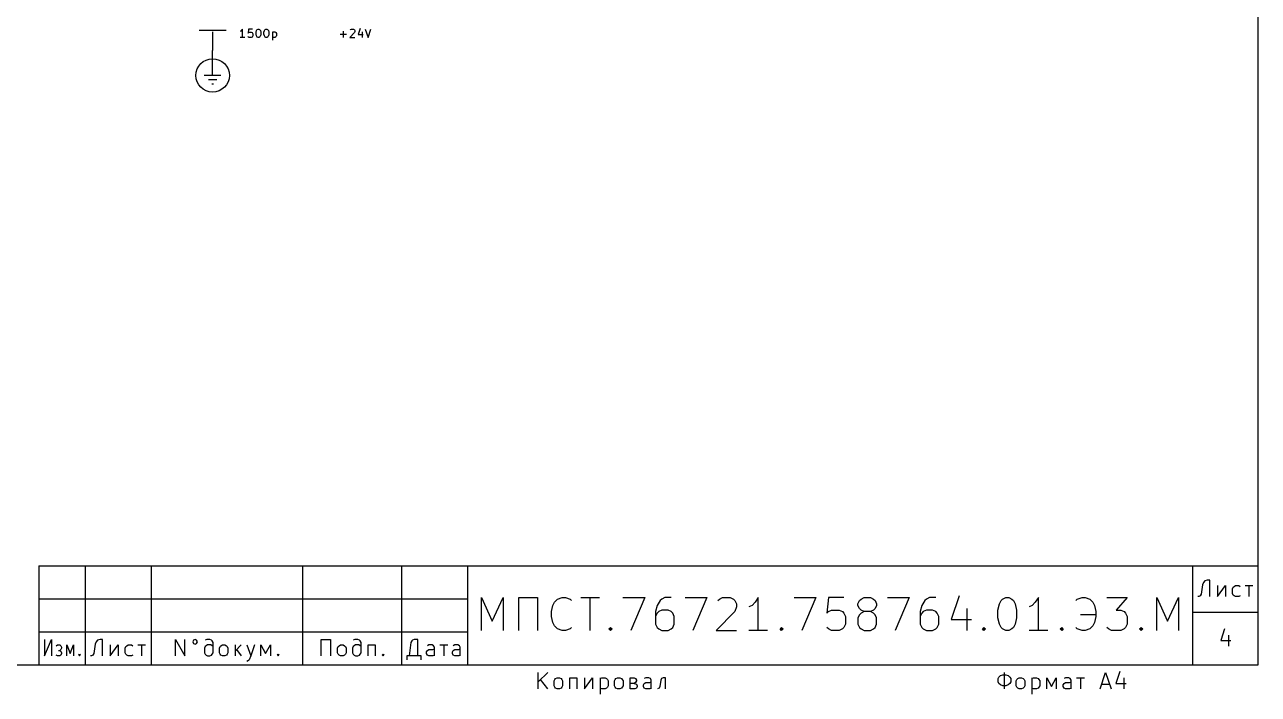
# Model space of a CAD drawing. Extents: x 0.3 to 11.5, y -8.2 to -0.2.
# Drawn here: x 4.13 to 11.5, y -8.25 to -4.25 of the extents above; entities that cross this region are included whole.
import ezdxf

# ---------------------------------------------------------------- set-up
doc = ezdxf.new("R2010")
doc.units = 0
doc.header["$MEASUREMENT"] = 0
doc.layers.add('BLACK', color=7, linetype='CONTINUOUS')

msp = doc.modelspace()

# ---------------------------------------------------------------- linework, layer by layer
at = {"layer": 'BLACK', "linetype": 'CONTINUOUS'}
for p, q in [((11.4961, -8.07115), (11.4961, -0.19685)), ((5.42819, -4.2728), (5.42343, -4.27995)), ((5.42819, -4.2728), (5.42343, -4.27995)), ((5.42819, -4.3228), (5.42819, -4.2728)), ((5.42819, -4.3228), (5.42819, -4.2728)), ((5.4639, -4.2728), (5.46152, -4.29661)), ((5.4639, -4.2728), (5.46152, -4.29661)), ((5.48771, -4.2728), (5.4639, -4.2728)), ((5.48771, -4.2728), (5.4639, -4.2728)), ((5.51628, -4.27519), (5.52104, -4.2728)), ((5.51628, -4.27519), (5.52104, -4.2728)), ((5.52104, -4.2728), (5.5258, -4.2728)), ((5.52104, -4.2728), (5.5258, -4.2728)), ((5.5258, -4.2728), (5.53056, -4.27519)), ((5.5258, -4.2728), (5.53056, -4.27519)), ((5.5639, -4.27519), (5.56866, -4.2728)), ((5.5639, -4.27519), (5.56866, -4.2728)), ((5.56866, -4.2728), (5.57342, -4.2728)), ((5.56866, -4.2728), (5.57342, -4.2728)), ((5.57342, -4.2728), (5.57818, -4.27519)), ((5.57342, -4.2728), (5.57818, -4.27519)), ((6.07381, -4.27519), (6.07857, -4.2728)), ((6.07857, -4.2728), (6.09048, -4.2728)), ((6.09048, -4.2728), (6.09524, -4.27519)), ((6.13095, -4.27043), (6.11905, -4.30614)), ((6.1619, -4.2728), (6.17857, -4.3228)), ((6.17857, -4.3228), (6.19524, -4.2728)), ((5.17, -4.28), (5.33, -4.28)), ((5.25, -4.29), (5.25, -4.4)), ((5.25, -4.29), (5.25, -4.4)), ((5.41866, -4.28471), (5.4139, -4.28709)), ((5.41866, -4.28471), (5.4139, -4.28709)), ((5.44247, -4.3228), (5.4139, -4.3228)), ((5.44247, -4.3228), (5.4139, -4.3228)), ((5.42343, -4.27995), (5.41866, -4.28471)), ((5.42343, -4.27995), (5.41866, -4.28471)), ((5.46152, -4.29661), (5.4639, -4.29423)), ((5.46152, -4.29661), (5.4639, -4.29423)), ((5.4639, -4.32043), (5.46152, -4.31804)), ((5.4639, -4.32043), (5.46152, -4.31804)), ((5.4639, -4.29423), (5.46866, -4.29185)), ((5.4639, -4.29423), (5.46866, -4.29185)), ((5.46866, -4.3228), (5.4639, -4.32043)), ((5.46866, -4.3228), (5.4639, -4.32043)), ((5.46866, -4.29185), (5.48057, -4.29185)), ((5.46866, -4.29185), (5.48057, -4.29185)), ((5.48057, -4.3228), (5.46866, -4.3228)), ((5.48057, -4.3228), (5.46866, -4.3228)), ((5.48057, -4.29185), (5.48533, -4.29423)), ((5.48057, -4.29185), (5.48533, -4.29423)), ((5.48533, -4.32043), (5.48057, -4.3228)), ((5.48533, -4.32043), (5.48057, -4.3228)), ((5.48533, -4.29423), (5.48771, -4.29661)), ((5.48533, -4.29423), (5.48771, -4.29661)), ((5.48771, -4.31804), (5.48533, -4.32043)), ((5.48771, -4.31804), (5.48533, -4.32043)), ((5.48771, -4.29661), (5.49009, -4.30137)), ((5.48771, -4.29661), (5.49009, -4.30137)), ((5.49009, -4.31328), (5.48771, -4.31804)), ((5.49009, -4.31328), (5.48771, -4.31804)), ((5.49009, -4.30137), (5.49009, -4.31328)), ((5.49009, -4.30137), (5.49009, -4.31328)), ((5.50914, -4.29185), (5.51152, -4.28233)), ((5.50914, -4.29185), (5.51152, -4.28233)), ((5.50914, -4.30376), (5.50914, -4.29185)), ((5.50914, -4.30376), (5.50914, -4.29185)), ((5.51152, -4.31328), (5.50914, -4.30376)), ((5.51152, -4.31328), (5.50914, -4.30376)), ((5.51152, -4.28233), (5.5139, -4.27757)), ((5.51152, -4.28233), (5.5139, -4.27757)), ((5.5139, -4.31804), (5.51152, -4.31328)), ((5.5139, -4.31804), (5.51152, -4.31328)), ((5.5139, -4.27757), (5.51628, -4.27519)), ((5.5139, -4.27757), (5.51628, -4.27519)), ((5.51628, -4.32043), (5.5139, -4.31804)), ((5.51628, -4.32043), (5.5139, -4.31804)), ((5.52104, -4.3228), (5.51628, -4.32043)), ((5.52104, -4.3228), (5.51628, -4.32043)), ((5.5258, -4.3228), (5.52104, -4.3228)), ((5.5258, -4.3228), (5.52104, -4.3228)), ((5.53056, -4.32043), (5.5258, -4.3228)), ((5.53056, -4.32043), (5.5258, -4.3228)), ((5.53056, -4.27519), (5.53294, -4.27757)), ((5.53056, -4.27519), (5.53294, -4.27757)), ((5.53294, -4.31804), (5.53056, -4.32043)), ((5.53294, -4.31804), (5.53056, -4.32043)), ((5.53294, -4.27757), (5.53533, -4.28233)), ((5.53294, -4.27757), (5.53533, -4.28233)), ((5.53533, -4.31328), (5.53294, -4.31804)), ((5.53533, -4.31328), (5.53294, -4.31804)), ((5.53533, -4.28233), (5.53771, -4.29185)), ((5.53533, -4.28233), (5.53771, -4.29185)), ((5.53771, -4.30376), (5.53533, -4.31328)), ((5.53771, -4.30376), (5.53533, -4.31328)), ((5.53771, -4.29185), (5.53771, -4.30376)), ((5.53771, -4.29185), (5.53771, -4.30376)), ((5.55676, -4.29185), (5.55913, -4.28233)), ((5.55676, -4.29185), (5.55913, -4.28233)), ((5.55676, -4.30376), (5.55676, -4.29185)), ((5.55676, -4.30376), (5.55676, -4.29185)), ((5.55913, -4.31328), (5.55676, -4.30376)), ((5.55913, -4.31328), (5.55676, -4.30376)), ((5.55913, -4.28233), (5.56152, -4.27757)), ((5.55913, -4.28233), (5.56152, -4.27757)), ((5.56152, -4.31804), (5.55913, -4.31328)), ((5.56152, -4.31804), (5.55913, -4.31328)), ((5.56152, -4.27757), (5.5639, -4.27519)), ((5.56152, -4.27757), (5.5639, -4.27519)), ((5.5639, -4.32043), (5.56152, -4.31804)), ((5.5639, -4.32043), (5.56152, -4.31804)), ((5.56866, -4.3228), (5.5639, -4.32043)), ((5.56866, -4.3228), (5.5639, -4.32043)), ((5.57342, -4.3228), (5.56866, -4.3228)), ((5.57342, -4.3228), (5.56866, -4.3228)), ((5.57818, -4.32043), (5.57342, -4.3228)), ((5.57818, -4.32043), (5.57342, -4.3228)), ((5.57818, -4.27519), (5.58056, -4.27757)), ((5.57818, -4.27519), (5.58056, -4.27757)), ((5.58056, -4.31804), (5.57818, -4.32043)), ((5.58056, -4.31804), (5.57818, -4.32043)), ((5.58056, -4.27757), (5.58294, -4.28233)), ((5.58056, -4.27757), (5.58294, -4.28233)), ((5.58294, -4.31328), (5.58056, -4.31804)), ((5.58294, -4.31328), (5.58056, -4.31804)), ((5.58294, -4.28233), (5.58533, -4.29185)), ((5.58294, -4.28233), (5.58533, -4.29185)), ((5.58533, -4.30376), (5.58294, -4.31328)), ((5.58533, -4.30376), (5.58294, -4.31328)), ((5.58533, -4.29185), (5.58533, -4.30376)), ((5.58533, -4.29185), (5.58533, -4.30376)), ((5.60675, -4.28947), (5.60675, -4.33947)), ((5.60675, -4.29185), (5.61152, -4.28947)), ((5.60675, -4.28947), (5.60675, -4.33947)), ((5.60675, -4.29185), (5.61152, -4.28947)), ((5.61152, -4.3228), (5.60675, -4.32043)), ((5.61152, -4.3228), (5.60675, -4.32043)), ((5.61152, -4.28947), (5.62104, -4.28947)), ((5.61152, -4.28947), (5.62104, -4.28947)), ((5.62104, -4.3228), (5.61152, -4.3228)), ((5.62104, -4.3228), (5.61152, -4.3228)), ((5.62104, -4.28947), (5.6258, -4.29185)), ((5.62104, -4.28947), (5.6258, -4.29185)), ((5.6258, -4.32043), (5.62104, -4.3228)), ((5.6258, -4.32043), (5.62104, -4.3228)), ((5.6258, -4.29185), (5.62818, -4.29423)), ((5.6258, -4.29185), (5.62818, -4.29423)), ((5.62818, -4.31804), (5.6258, -4.32043)), ((5.62818, -4.31804), (5.6258, -4.32043)), ((5.62818, -4.29423), (5.63056, -4.299)), ((5.62818, -4.29423), (5.63056, -4.299)), ((5.63056, -4.31328), (5.62818, -4.31804)), ((5.63056, -4.31328), (5.62818, -4.31804)), ((5.63056, -4.299), (5.63056, -4.31328)), ((5.63056, -4.299), (5.63056, -4.31328)), ((6.0119, -4.30376), (6.05, -4.30376)), ((6.03095, -4.3228), (6.03095, -4.28471)), ((6.09762, -4.29423), (6.06905, -4.3228)), ((6.06905, -4.3228), (6.1, -4.3228)), ((6.07143, -4.27757), (6.07381, -4.27519)), ((6.09524, -4.27519), (6.09762, -4.27757)), ((6.09762, -4.27757), (6.1, -4.28233)), ((6.1, -4.28709), (6.09762, -4.29423)), ((6.1, -4.28233), (6.1, -4.28709)), ((6.11905, -4.30614), (6.15, -4.30614)), ((6.14285, -4.28947), (6.14285, -4.3228)), ((5.25, -4.55), (5.25, -4.4)), ((5.3, -4.55), (5.2, -4.55)), ((5.225, -4.575), (5.275, -4.575)), ((5.245, -4.6), (5.255, -4.6)), ((4.21269, -7.4806), (4.21269, -8.07115)), ((4.21269, -7.4806), (11.4961, -7.4806)), ((4.48828, -7.4806), (4.48828, -8.07115)), ((4.88198, -7.4806), (4.88198, -8.07115)), ((5.78749, -7.4806), (5.78749, -8.07115)), ((6.37804, -7.4806), (6.37804, -8.07115)), ((6.77174, -7.4806), (6.77174, -8.07115)), ((11.1024, -7.4806), (11.1024, -8.07115)), ((11.1681, -7.57905), (11.1634, -7.59311)), ((11.1774, -7.56967), (11.1681, -7.57905)), ((11.1915, -7.56499), (11.1774, -7.56967)), ((11.2056, -7.56499), (11.1915, -7.56499)), ((11.2056, -7.66341), (11.2056, -7.56499)), ((9.70857, -7.65969), (9.66209, -7.8003)), ((11.1399, -7.66341), (11.1353, -7.66341)), ((11.1493, -7.65873), (11.1399, -7.66341)), ((11.154, -7.64935), (11.1493, -7.65873)), ((11.1634, -7.59311), (11.154, -7.64935)), ((11.2524, -7.5978), (11.2524, -7.66341)), ((11.2524, -7.66341), (11.2993, -7.5978)), ((11.2993, -7.5978), (11.2993, -7.66341)), ((11.3415, -7.61654), (11.3462, -7.60717)), ((11.3415, -7.64467), (11.3415, -7.61654)), ((11.3462, -7.65404), (11.3415, -7.64467)), ((11.3462, -7.60717), (11.3509, -7.60248)), ((11.3509, -7.65873), (11.3462, -7.65404)), ((11.3509, -7.60248), (11.3602, -7.5978)), ((11.3602, -7.66341), (11.3509, -7.65873)), ((11.3602, -7.5978), (11.379, -7.5978)), ((11.379, -7.66341), (11.3602, -7.66341)), ((11.379, -7.5978), (11.3883, -7.60248)), ((11.3883, -7.65873), (11.379, -7.66341)), ((11.4165, -7.5978), (11.4633, -7.5978)), ((11.4399, -7.5978), (11.4399, -7.66341)), ((4.21269, -7.67745), (6.77174, -7.67745)), ((6.85504, -7.86591), (6.85504, -7.66906)), ((6.85504, -7.66906), (6.9201, -7.80967)), ((6.9201, -7.80967), (6.98517, -7.66906)), ((6.98517, -7.66906), (6.98517, -7.86591)), ((7.07812, -7.86591), (7.07812, -7.66906)), ((7.07812, -7.66906), (7.18966, -7.66906)), ((7.18966, -7.66906), (7.18966, -7.86591)), ((7.27331, -7.75343), (7.28261, -7.71593)), ((7.28261, -7.71593), (7.2919, -7.69719)), ((7.2919, -7.69719), (7.31049, -7.67844)), ((7.31049, -7.67844), (7.33837, -7.66906)), ((7.33837, -7.66906), (7.35696, -7.66906)), ((7.35696, -7.66906), (7.38485, -7.67844)), ((7.38485, -7.67844), (7.39415, -7.68781)), ((7.44991, -7.66906), (7.56145, -7.66906)), ((7.50569, -7.86591), (7.50569, -7.66906)), ((7.70087, -7.66906), (7.831, -7.66906)), ((7.831, -7.66906), (7.74735, -7.86591)), ((7.90536, -7.71593), (7.89607, -7.75343)), ((7.92395, -7.68781), (7.90536, -7.71593)), ((7.93325, -7.67844), (7.92395, -7.68781)), ((7.95184, -7.66906), (7.93325, -7.67844)), ((7.98902, -7.66906), (7.95184, -7.66906)), ((8.07267, -7.66906), (8.2028, -7.66906)), ((8.2028, -7.66906), (8.11915, -7.86591)), ((8.26786, -7.68781), (8.27716, -7.67844)), ((8.27716, -7.67844), (8.29575, -7.66906)), ((8.29575, -7.66906), (8.34222, -7.66906)), ((8.34222, -7.66906), (8.36081, -7.67844)), ((8.36081, -7.67844), (8.37011, -7.68781)), ((8.37011, -7.68781), (8.3794, -7.70656)), ((8.3794, -7.72531), (8.37011, -7.75343)), ((8.3794, -7.70656), (8.3794, -7.72531)), ((8.47235, -7.71593), (8.45376, -7.72531)), ((8.49094, -7.69719), (8.47235, -7.71593)), ((8.50953, -7.66906), (8.49094, -7.69719)), ((8.50953, -7.86591), (8.50953, -7.66906)), ((8.72331, -7.66906), (8.85344, -7.66906)), ((8.85344, -7.66906), (8.76979, -7.86591)), ((8.9278, -7.66906), (8.9185, -7.7628)), ((9.02075, -7.66906), (8.9278, -7.66906)), ((9.1044, -7.70656), (9.1137, -7.68781)), ((9.1044, -7.71593), (9.1044, -7.70656)), ((9.1137, -7.73468), (9.1044, -7.71593)), ((9.1137, -7.68781), (9.12299, -7.67844)), ((9.12299, -7.74406), (9.1137, -7.73468)), ((9.12299, -7.67844), (9.14158, -7.66906)), ((9.14158, -7.66906), (9.17876, -7.66906)), ((9.17876, -7.66906), (9.19735, -7.67844)), ((9.19735, -7.67844), (9.20665, -7.68781)), ((9.20665, -7.73468), (9.19735, -7.74406)), ((9.20665, -7.68781), (9.21594, -7.70656)), ((9.21594, -7.71593), (9.20665, -7.73468)), ((9.21594, -7.70656), (9.21594, -7.71593)), ((9.281, -7.66906), (9.41113, -7.66906)), ((9.41113, -7.66906), (9.32748, -7.86591)), ((9.48549, -7.71593), (9.4762, -7.75343)), ((9.50408, -7.68781), (9.48549, -7.71593)), ((9.51338, -7.67844), (9.50408, -7.68781)), ((9.53197, -7.66906), (9.51338, -7.67844)), ((9.56915, -7.66906), (9.53197, -7.66906)), ((9.75504, -7.73468), (9.75504, -7.86591)), ((9.94094, -7.74406), (9.95024, -7.70656)), ((9.95024, -7.70656), (9.95953, -7.68781)), ((9.95953, -7.68781), (9.96883, -7.67844)), ((9.96883, -7.67844), (9.98742, -7.66906)), ((9.98742, -7.66906), (10.006, -7.66906)), ((10.006, -7.66906), (10.0246, -7.67844)), ((10.0246, -7.67844), (10.0339, -7.68781)), ((10.0339, -7.68781), (10.0432, -7.70656)), ((10.0432, -7.70656), (10.0525, -7.74406)), ((10.1454, -7.71593), (10.1268, -7.72531)), ((10.164, -7.69719), (10.1454, -7.71593)), ((10.1826, -7.66906), (10.164, -7.69719)), ((10.1826, -7.86591), (10.1826, -7.66906)), ((10.4057, -7.68781), (10.415, -7.67844)), ((10.415, -7.67844), (10.4429, -7.66906)), ((10.4429, -7.66906), (10.4615, -7.66906)), ((10.4615, -7.66906), (10.4893, -7.67844)), ((10.4893, -7.67844), (10.5079, -7.69719)), ((10.5079, -7.69719), (10.5172, -7.71593)), ((10.5172, -7.71593), (10.5265, -7.75343)), ((10.5916, -7.66906), (10.7124, -7.66906)), ((10.7124, -7.66906), (10.6474, -7.74406)), ((10.889, -7.86591), (10.889, -7.66906)), ((10.889, -7.66906), (10.9541, -7.80967)), ((10.9541, -7.80967), (11.0191, -7.66906)), ((11.0191, -7.66906), (11.0191, -7.86591)), ((7.27331, -7.78155), (7.27331, -7.75343)), ((7.28261, -7.81905), (7.27331, -7.78155)), ((7.89607, -7.75343), (7.89607, -7.82842)), ((7.90536, -7.7628), (7.89607, -7.78155)), ((7.91466, -7.75343), (7.90536, -7.7628)), ((7.93325, -7.74406), (7.91466, -7.75343)), ((7.97043, -7.74406), (7.93325, -7.74406)), ((7.98902, -7.75343), (7.97043, -7.74406)), ((7.99831, -7.7628), (7.98902, -7.75343)), ((8.00761, -7.78155), (7.99831, -7.7628)), ((8.00761, -7.82842), (8.00761, -7.78155)), ((8.37011, -7.75343), (8.25857, -7.86591)), ((8.9185, -7.7628), (8.9278, -7.75343)), ((8.9278, -7.75343), (8.94639, -7.74406)), ((8.94639, -7.74406), (8.99286, -7.74406)), ((8.99286, -7.74406), (9.01145, -7.75343)), ((9.01145, -7.75343), (9.02075, -7.7628)), ((9.02075, -7.7628), (9.03004, -7.78155)), ((9.03004, -7.78155), (9.03004, -7.82842)), ((9.1137, -7.77218), (9.1044, -7.79093)), ((9.1044, -7.79093), (9.1044, -7.82842)), ((9.12299, -7.7628), (9.1137, -7.77218)), ((9.14158, -7.75343), (9.12299, -7.74406)), ((9.14158, -7.75343), (9.12299, -7.7628)), ((9.17876, -7.75343), (9.14158, -7.75343)), ((9.19735, -7.74406), (9.17876, -7.75343)), ((9.19735, -7.7628), (9.17876, -7.75343)), ((9.20665, -7.77218), (9.19735, -7.7628)), ((9.21594, -7.79093), (9.20665, -7.77218)), ((9.21594, -7.82842), (9.21594, -7.79093)), ((9.4762, -7.75343), (9.4762, -7.82842)), ((9.48549, -7.7628), (9.4762, -7.78155)), ((9.49479, -7.75343), (9.48549, -7.7628)), ((9.51338, -7.74406), (9.49479, -7.75343)), ((9.55056, -7.74406), (9.51338, -7.74406)), ((9.56915, -7.75343), (9.55056, -7.74406)), ((9.57844, -7.7628), (9.56915, -7.75343)), ((9.58774, -7.78155), (9.57844, -7.7628)), ((9.58774, -7.82842), (9.58774, -7.78155)), ((9.66209, -7.8003), (9.78293, -7.8003)), ((9.94094, -7.79093), (9.94094, -7.74406)), ((9.95024, -7.82842), (9.94094, -7.79093)), ((10.0525, -7.79093), (10.0432, -7.82842)), ((10.0525, -7.74406), (10.0525, -7.79093)), ((10.5265, -7.77218), (10.4336, -7.77218)), ((10.5265, -7.78155), (10.5172, -7.81905)), ((10.5265, -7.75343), (10.5265, -7.78155)), ((10.6474, -7.74406), (10.6752, -7.74406)), ((10.6752, -7.74406), (10.6938, -7.75343)), ((10.6938, -7.75343), (10.7031, -7.7628)), ((10.7031, -7.7628), (10.7124, -7.78155)), ((10.7124, -7.78155), (10.7124, -7.82842)), ((11.1024, -7.75619), (11.4961, -7.75619)), ((4.21269, -7.8743), (6.77174, -7.8743)), ((7.2919, -7.8378), (7.28261, -7.81905)), ((7.31049, -7.85654), (7.2919, -7.8378)), ((7.33837, -7.86591), (7.31049, -7.85654)), ((7.35696, -7.86591), (7.33837, -7.86591)), ((7.38485, -7.85654), (7.35696, -7.86591)), ((7.39415, -7.84717), (7.38485, -7.85654)), ((7.61722, -7.85654), (7.62652, -7.84717)), ((7.62652, -7.86591), (7.61722, -7.85654)), ((7.62652, -7.84717), (7.63581, -7.85654)), ((7.62652, -7.84717), (7.62652, -7.86591)), ((7.63581, -7.85654), (7.62652, -7.86591)), ((7.89607, -7.82842), (7.90536, -7.84717)), ((7.90536, -7.84717), (7.91466, -7.85654)), ((7.91466, -7.85654), (7.93325, -7.86591)), ((7.93325, -7.86591), (7.97043, -7.86591)), ((7.97043, -7.86591), (7.98902, -7.85654)), ((7.98902, -7.85654), (7.99831, -7.84717)), ((7.99831, -7.84717), (8.00761, -7.82842)), ((8.25857, -7.86591), (8.3794, -7.86591)), ((8.5653, -7.86591), (8.45376, -7.86591)), ((8.63966, -7.85654), (8.64895, -7.84717)), ((8.64895, -7.86591), (8.63966, -7.85654)), ((8.64895, -7.84717), (8.65825, -7.85654)), ((8.64895, -7.84717), (8.64895, -7.86591)), ((8.65825, -7.85654), (8.64895, -7.86591)), ((8.9278, -7.85654), (8.9185, -7.84717)), ((8.94639, -7.86591), (8.9278, -7.85654)), ((8.99286, -7.86591), (8.94639, -7.86591)), ((9.01145, -7.85654), (8.99286, -7.86591)), ((9.02075, -7.84717), (9.01145, -7.85654)), ((9.03004, -7.82842), (9.02075, -7.84717)), ((9.1044, -7.82842), (9.1137, -7.84717)), ((9.1137, -7.84717), (9.12299, -7.85654)), ((9.12299, -7.85654), (9.14158, -7.86591)), ((9.14158, -7.86591), (9.17876, -7.86591)), ((9.17876, -7.86591), (9.19735, -7.85654)), ((9.19735, -7.85654), (9.20665, -7.84717)), ((9.20665, -7.84717), (9.21594, -7.82842)), ((9.4762, -7.82842), (9.48549, -7.84717)), ((9.48549, -7.84717), (9.49479, -7.85654)), ((9.49479, -7.85654), (9.51338, -7.86591)), ((9.51338, -7.86591), (9.55056, -7.86591)), ((9.55056, -7.86591), (9.56915, -7.85654)), ((9.56915, -7.85654), (9.57844, -7.84717)), ((9.57844, -7.84717), (9.58774, -7.82842)), ((9.84799, -7.85654), (9.85729, -7.84717)), ((9.85729, -7.86591), (9.84799, -7.85654)), ((9.85729, -7.84717), (9.86658, -7.85654)), ((9.85729, -7.84717), (9.85729, -7.86591)), ((9.86658, -7.85654), (9.85729, -7.86591)), ((9.95953, -7.84717), (9.95024, -7.82842)), ((9.96883, -7.85654), (9.95953, -7.84717)), ((9.98742, -7.86591), (9.96883, -7.85654)), ((10.006, -7.86591), (9.98742, -7.86591)), ((10.0246, -7.85654), (10.006, -7.86591)), ((10.0339, -7.84717), (10.0246, -7.85654)), ((10.0432, -7.82842), (10.0339, -7.84717)), ((10.2384, -7.86591), (10.1268, -7.86591)), ((10.3127, -7.85654), (10.322, -7.84717)), ((10.322, -7.86591), (10.3127, -7.85654)), ((10.322, -7.84717), (10.3313, -7.85654)), ((10.322, -7.84717), (10.322, -7.86591)), ((10.3313, -7.85654), (10.322, -7.86591)), ((10.415, -7.85654), (10.4057, -7.84717)), ((10.4429, -7.86591), (10.415, -7.85654)), ((10.4615, -7.86591), (10.4429, -7.86591)), ((10.4893, -7.85654), (10.4615, -7.86591)), ((10.5079, -7.8378), (10.4893, -7.85654)), ((10.5172, -7.81905), (10.5079, -7.8378)), ((10.6009, -7.85654), (10.5916, -7.84717)), ((10.6195, -7.86591), (10.6009, -7.85654)), ((10.6752, -7.86591), (10.6195, -7.86591)), ((10.6938, -7.85654), (10.6752, -7.86591)), ((10.7031, -7.84717), (10.6938, -7.85654)), ((10.7124, -7.82842), (10.7031, -7.84717)), ((10.7868, -7.85654), (10.7961, -7.84717)), ((10.7961, -7.86591), (10.7868, -7.85654)), ((10.7961, -7.84717), (10.8054, -7.85654)), ((10.7961, -7.84717), (10.7961, -7.86591)), ((10.8054, -7.85654), (10.7961, -7.86591)), ((11.2946, -7.85558), (11.2712, -7.92588)), ((4.2463, -7.91932), (4.2463, -8.01774)), ((4.2463, -8.01774), (4.28797, -7.91932)), ((4.28797, -7.91932), (4.28797, -8.01774)), ((4.31576, -7.95681), (4.3227, -7.95213)), ((4.3227, -7.95213), (4.33659, -7.95213)), ((4.33659, -7.95213), (4.34354, -7.95681)), ((4.34354, -7.95681), (4.34701, -7.96619)), ((4.37826, -8.01774), (4.37826, -7.95213)), ((4.37826, -7.95213), (4.3991, -8.00369)), ((4.3991, -8.00369), (4.41993, -7.95213)), ((4.41993, -7.95213), (4.41993, -8.01774)), ((4.5492, -7.94744), (4.53983, -8.00369)), ((4.55389, -7.93338), (4.5492, -7.94744)), ((4.56326, -7.924), (4.55389, -7.93338)), ((4.57732, -7.91932), (4.56326, -7.924)), ((4.59139, -7.91932), (4.57732, -7.91932)), ((4.59139, -8.01774), (4.59139, -7.91932)), ((4.63825, -7.95213), (4.63825, -8.01774)), ((4.63825, -8.01774), (4.68512, -7.95213)), ((4.68512, -7.95213), (4.68512, -8.01774)), ((4.73199, -7.9615), (4.73668, -7.95681)), ((4.73668, -7.95681), (4.74605, -7.95213)), ((4.74605, -7.95213), (4.7648, -7.95213)), ((4.7648, -7.95213), (4.77417, -7.95681)), ((4.8023, -7.95213), (4.84917, -7.95213)), ((4.82573, -7.95213), (4.82573, -8.01774)), ((5.02774, -8.01774), (5.02774, -7.91932)), ((5.02774, -7.91932), (5.08398, -8.01774)), ((5.08398, -8.01774), (5.08398, -7.91932)), ((5.13554, -7.924), (5.13085, -7.93338)), ((5.13085, -7.93338), (5.13554, -7.94275)), ((5.14491, -7.91932), (5.13554, -7.924)), ((5.13554, -7.94275), (5.14491, -7.94744)), ((5.15428, -7.924), (5.14491, -7.91932)), ((5.14491, -7.94744), (5.15428, -7.94275)), ((5.15897, -7.93338), (5.15428, -7.924)), ((5.15428, -7.94275), (5.15897, -7.93338)), ((5.21522, -7.91932), (5.20584, -7.924)), ((5.21053, -7.95681), (5.20584, -7.9615)), ((5.2199, -7.95213), (5.21053, -7.95681)), ((5.23396, -7.91932), (5.21522, -7.91932)), ((5.23865, -7.95213), (5.2199, -7.95213)), ((5.24334, -7.924), (5.23396, -7.91932)), ((5.24802, -7.95681), (5.23865, -7.95213)), ((5.24802, -7.92869), (5.24334, -7.924)), ((5.25271, -7.93807), (5.24802, -7.92869)), ((5.25271, -7.9615), (5.24802, -7.95681)), ((5.25271, -7.999), (5.25271, -7.93807)), ((5.29489, -7.9615), (5.29958, -7.95681)), ((5.29958, -7.95681), (5.30895, -7.95213)), ((5.30895, -7.95213), (5.32302, -7.95213)), ((5.32302, -7.95213), (5.33239, -7.95681)), ((5.33239, -7.95681), (5.33707, -7.9615)), ((5.38394, -7.95213), (5.38394, -8.01774)), ((5.42144, -7.95213), (5.38394, -7.98962)), ((5.45425, -7.95213), (5.47768, -8.01774)), ((5.50112, -7.95213), (5.47768, -8.01774)), ((5.53861, -8.01774), (5.53861, -7.95213)), ((5.53861, -7.95213), (5.56674, -8.00369)), ((5.56674, -8.00369), (5.59486, -7.95213)), ((5.59486, -7.95213), (5.59486, -8.01774)), ((5.89763, -8.01774), (5.89763, -7.91932)), ((5.89763, -7.91932), (5.95387, -7.91932)), ((5.95387, -7.91932), (5.95387, -8.01774)), ((6.00074, -7.9615), (6.00543, -7.95681)), ((6.00543, -7.95681), (6.0148, -7.95213)), ((6.0148, -7.95213), (6.02886, -7.95213)), ((6.02886, -7.95213), (6.03824, -7.95681)), ((6.03824, -7.95681), (6.04292, -7.9615)), ((6.09917, -7.91932), (6.08979, -7.924)), ((6.09448, -7.95681), (6.08979, -7.9615)), ((6.10385, -7.95213), (6.09448, -7.95681)), ((6.11791, -7.91932), (6.09917, -7.91932)), ((6.1226, -7.95213), (6.10385, -7.95213)), ((6.12729, -7.924), (6.11791, -7.91932)), ((6.13197, -7.95681), (6.1226, -7.95213)), ((6.13197, -7.92869), (6.12729, -7.924)), ((6.13666, -7.93807), (6.13197, -7.92869)), ((6.13666, -7.9615), (6.13197, -7.95681)), ((6.13666, -7.999), (6.13666, -7.93807)), ((6.17884, -8.01774), (6.17884, -7.95213)), ((6.17884, -7.95213), (6.22102, -7.95213)), ((6.22102, -7.95213), (6.22102, -8.01774)), ((6.43428, -7.93807), (6.42491, -8.01774)), ((6.43897, -7.92869), (6.43428, -7.93807)), ((6.44365, -7.924), (6.43897, -7.92869)), ((6.45303, -7.91932), (6.44365, -7.924)), ((6.47646, -7.91932), (6.45303, -7.91932)), ((6.47646, -8.01774), (6.47646, -7.91932)), ((6.54208, -7.95213), (6.5327, -7.95681)), ((6.56083, -7.95213), (6.54208, -7.95213)), ((6.5702, -7.95681), (6.56083, -7.95213)), ((6.57489, -7.96619), (6.5702, -7.95681)), ((6.60769, -7.95213), (6.65456, -7.95213)), ((6.63113, -7.95213), (6.63113, -8.01774)), ((6.69675, -7.95213), (6.68737, -7.95681)), ((6.7155, -7.95213), (6.69675, -7.95213)), ((6.72487, -7.95681), (6.7155, -7.95213)), ((6.72956, -7.96619), (6.72487, -7.95681)), ((11.2712, -7.92588), (11.3321, -7.92588)), ((11.318, -7.89307), (11.318, -7.95869)), ((4.3227, -8.01774), (4.31576, -8.01306)), ((4.33659, -8.01774), (4.3227, -8.01774)), ((4.32965, -7.98494), (4.33659, -7.98494)), ((4.34354, -7.98025), (4.33659, -7.98494)), ((4.33659, -7.98494), (4.34354, -7.98962)), ((4.34354, -8.01306), (4.33659, -8.01774)), ((4.34701, -7.97087), (4.34354, -7.98025)), ((4.34354, -7.98962), (4.34701, -7.999)), ((4.34701, -8.00369), (4.34354, -8.01306)), ((4.34701, -7.96619), (4.34701, -7.97087)), ((4.34701, -7.999), (4.34701, -8.00369)), ((4.45119, -8.01306), (4.45466, -8.00837)), ((4.45466, -8.01774), (4.45119, -8.01306)), ((4.45466, -8.00837), (4.45813, -8.01306)), ((4.45466, -8.00837), (4.45466, -8.01774)), ((4.45813, -8.01306), (4.45466, -8.01774)), ((4.52577, -8.01774), (4.52108, -8.01774)), ((4.53514, -8.01306), (4.52577, -8.01774)), ((4.53983, -8.00369), (4.53514, -8.01306)), ((4.7273, -7.97087), (4.73199, -7.9615)), ((4.7273, -7.999), (4.7273, -7.97087)), ((4.73199, -8.00837), (4.7273, -7.999)), ((4.73668, -8.01306), (4.73199, -8.00837)), ((4.74605, -8.01774), (4.73668, -8.01306)), ((4.7648, -8.01774), (4.74605, -8.01774)), ((4.77417, -8.01306), (4.7648, -8.01774)), ((5.20584, -7.9615), (5.20115, -7.97087)), ((5.20115, -7.97087), (5.20115, -7.999)), ((5.20115, -7.999), (5.20584, -8.00837)), ((5.20584, -8.00837), (5.21053, -8.01306)), ((5.21053, -8.01306), (5.2199, -8.01774)), ((5.2199, -8.01774), (5.23396, -8.01774)), ((5.23396, -8.01774), (5.24334, -8.01306)), ((5.24334, -8.01306), (5.24802, -8.00837)), ((5.24802, -8.00837), (5.25271, -7.999)), ((5.2902, -7.97087), (5.29489, -7.9615)), ((5.2902, -7.999), (5.2902, -7.97087)), ((5.29489, -8.00837), (5.2902, -7.999)), ((5.29958, -8.01306), (5.29489, -8.00837)), ((5.30895, -8.01774), (5.29958, -8.01306)), ((5.32302, -8.01774), (5.30895, -8.01774)), ((5.33239, -8.01306), (5.32302, -8.01774)), ((5.33707, -8.00837), (5.33239, -8.01306)), ((5.33707, -7.9615), (5.34176, -7.97087)), ((5.34176, -7.999), (5.33707, -8.00837)), ((5.34176, -7.97087), (5.34176, -7.999)), ((5.39332, -7.98025), (5.42144, -8.01774)), ((5.47768, -8.01774), (5.46831, -8.04118)), ((5.63704, -8.01306), (5.64172, -8.00837)), ((5.64172, -8.01774), (5.63704, -8.01306)), ((5.64172, -8.00837), (5.64641, -8.01306)), ((5.64172, -8.00837), (5.64172, -8.01774)), ((5.64641, -8.01306), (5.64172, -8.01774)), ((5.99605, -7.97087), (6.00074, -7.9615)), ((5.99605, -7.999), (5.99605, -7.97087)), ((6.00074, -8.00837), (5.99605, -7.999)), ((6.00543, -8.01306), (6.00074, -8.00837)), ((6.0148, -8.01774), (6.00543, -8.01306)), ((6.02886, -8.01774), (6.0148, -8.01774)), ((6.03824, -8.01306), (6.02886, -8.01774)), ((6.04292, -8.00837), (6.03824, -8.01306)), ((6.04292, -7.9615), (6.04761, -7.97087)), ((6.04761, -7.999), (6.04292, -8.00837)), ((6.04761, -7.97087), (6.04761, -7.999)), ((6.08979, -7.9615), (6.0851, -7.97087)), ((6.0851, -7.97087), (6.0851, -7.999)), ((6.0851, -7.999), (6.08979, -8.00837)), ((6.08979, -8.00837), (6.09448, -8.01306)), ((6.09448, -8.01306), (6.10385, -8.01774)), ((6.10385, -8.01774), (6.11791, -8.01774)), ((6.11791, -8.01774), (6.12729, -8.01306)), ((6.12729, -8.01306), (6.13197, -8.00837)), ((6.13197, -8.00837), (6.13666, -7.999)), ((6.2632, -8.01306), (6.26789, -8.00837)), ((6.26789, -8.01774), (6.2632, -8.01306)), ((6.26789, -8.00837), (6.27258, -8.01306)), ((6.26789, -8.00837), (6.26789, -8.01774)), ((6.27258, -8.01306), (6.26789, -8.01774)), ((6.49521, -8.01774), (6.41085, -8.01774)), ((6.41085, -8.01774), (6.41085, -8.04118)), ((6.49521, -8.04118), (6.49521, -8.01774)), ((6.52802, -7.99431), (6.5327, -7.98494)), ((6.52802, -8.00369), (6.52802, -7.99431)), ((6.5327, -8.01306), (6.52802, -8.00369)), ((6.5327, -7.98494), (6.54208, -7.98025)), ((6.54208, -8.01774), (6.5327, -8.01306)), ((6.54208, -7.98025), (6.56551, -7.98025)), ((6.56551, -8.01774), (6.54208, -8.01774)), ((6.56551, -7.98025), (6.57489, -7.97556)), ((6.57489, -8.01306), (6.56551, -8.01774)), ((6.57489, -8.01774), (6.57489, -7.96619)), ((6.68269, -7.99431), (6.68737, -7.98494)), ((6.68269, -8.00369), (6.68269, -7.99431)), ((6.68737, -8.01306), (6.68269, -8.00369)), ((6.68737, -7.98494), (6.69675, -7.98025)), ((6.69675, -8.01774), (6.68737, -8.01306)), ((6.69675, -7.98025), (6.72018, -7.98025)), ((6.72018, -8.01774), (6.69675, -8.01774)), ((6.72018, -7.98025), (6.72956, -7.97556)), ((6.72956, -8.01306), (6.72018, -8.01774)), ((6.72956, -8.01774), (6.72956, -7.96619)), ((0.787402, -8.07115), (11.4961, -8.07115)), ((5.46362, -8.04587), (5.45425, -8.05055)), ((5.46831, -8.04118), (5.46362, -8.04587)), ((7.19535, -8.21459), (7.19535, -8.11617)), ((7.25159, -8.11617), (7.19535, -8.17241)), ((7.25159, -8.21459), (7.20941, -8.15835)), ((7.28908, -8.16772), (7.29377, -8.15835)), ((7.28908, -8.19585), (7.28908, -8.16772)), ((7.29377, -8.15835), (7.29846, -8.15367)), ((7.29846, -8.15367), (7.30783, -8.14898)), ((7.30783, -8.14898), (7.32189, -8.14898)), ((7.32189, -8.14898), (7.33127, -8.15367)), ((7.33127, -8.15367), (7.33595, -8.15835)), ((7.33595, -8.15835), (7.34064, -8.16772)), ((7.34064, -8.16772), (7.34064, -8.19585)), ((7.38282, -8.21459), (7.38282, -8.14898)), ((7.38282, -8.14898), (7.425, -8.14898)), ((7.425, -8.14898), (7.425, -8.21459)), ((7.47187, -8.14898), (7.47187, -8.21459)), ((7.47187, -8.21459), (7.51874, -8.14898)), ((7.51874, -8.14898), (7.51874, -8.21459)), ((7.56561, -8.14898), (7.56561, -8.2474)), ((7.56561, -8.15367), (7.57499, -8.14898)), ((7.57499, -8.14898), (7.59374, -8.14898)), ((7.59374, -8.14898), (7.60311, -8.15367)), ((7.60311, -8.15367), (7.6078, -8.15835)), ((7.6078, -8.15835), (7.61248, -8.16772)), ((7.61248, -8.16772), (7.61248, -8.19585)), ((7.64998, -8.16772), (7.65467, -8.15835)), ((7.64998, -8.19585), (7.64998, -8.16772)), ((7.65467, -8.15835), (7.65935, -8.15367)), ((7.65935, -8.15367), (7.66872, -8.14898)), ((7.66872, -8.14898), (7.68279, -8.14898)), ((7.68279, -8.14898), (7.69216, -8.15367)), ((7.69216, -8.15367), (7.69685, -8.15835)), ((7.69685, -8.15835), (7.70154, -8.16772)), ((7.70154, -8.16772), (7.70154, -8.19585)), ((7.74372, -8.21459), (7.74372, -8.14898)), ((7.74372, -8.14898), (7.76715, -8.14898)), ((7.76715, -8.14898), (7.77652, -8.15367)), ((7.77652, -8.1771), (7.76715, -8.18179)), ((7.77652, -8.15367), (7.78121, -8.16304)), ((7.78121, -8.16772), (7.77652, -8.1771)), ((7.78121, -8.16304), (7.78121, -8.16772)), ((7.83746, -8.14898), (7.82808, -8.15367)), ((7.82808, -8.18179), (7.83746, -8.1771)), ((7.8562, -8.14898), (7.83746, -8.14898)), ((7.83746, -8.1771), (7.86089, -8.1771)), ((7.86558, -8.15367), (7.8562, -8.14898)), ((7.86089, -8.1771), (7.87026, -8.17241)), ((7.87026, -8.16304), (7.86558, -8.15367)), ((7.87026, -8.21459), (7.87026, -8.16304)), ((7.92651, -8.16304), (7.92182, -8.20054)), ((7.93119, -8.15367), (7.92651, -8.16304)), ((7.94057, -8.14898), (7.93119, -8.15367)), ((7.95463, -8.14898), (7.94057, -8.14898)), ((7.95463, -8.21459), (7.95463, -8.14898)), ((9.94188, -8.15367), (9.94656, -8.14429)), ((9.94188, -8.17241), (9.94188, -8.15367)), ((9.94656, -8.18179), (9.94188, -8.17241)), ((9.94656, -8.14429), (9.95594, -8.13492)), ((9.95594, -8.13492), (9.97, -8.13023)), ((9.97, -8.13023), (9.98875, -8.13023)), ((9.97937, -8.21459), (9.97937, -8.11617)), ((9.98875, -8.13023), (10.0028, -8.13492)), ((10.0028, -8.13492), (10.0122, -8.14429)), ((10.0122, -8.14429), (10.0169, -8.15367)), ((10.0169, -8.17241), (10.0122, -8.18179)), ((10.0169, -8.15367), (10.0169, -8.17241)), ((10.0497, -8.16772), (10.0544, -8.15835)), ((10.0497, -8.19585), (10.0497, -8.16772)), ((10.0544, -8.15835), (10.059, -8.15367)), ((10.059, -8.15367), (10.0684, -8.14898)), ((10.0684, -8.14898), (10.0825, -8.14898)), ((10.0825, -8.14898), (10.0919, -8.15367)), ((10.0919, -8.15367), (10.0965, -8.15835)), ((10.0965, -8.15835), (10.1012, -8.16772)), ((10.1012, -8.16772), (10.1012, -8.19585)), ((10.1434, -8.14898), (10.1434, -8.2474)), ((10.1434, -8.15367), (10.1528, -8.14898)), ((10.1528, -8.14898), (10.1715, -8.14898)), ((10.1715, -8.14898), (10.1809, -8.15367)), ((10.1809, -8.15367), (10.1856, -8.15835)), ((10.1856, -8.15835), (10.1903, -8.16772)), ((10.1903, -8.16772), (10.1903, -8.19585)), ((10.2325, -8.21459), (10.2325, -8.14898)), ((10.2325, -8.14898), (10.2606, -8.20054)), ((10.2606, -8.20054), (10.2887, -8.14898)), ((10.2887, -8.14898), (10.2887, -8.21459)), ((10.3449, -8.14898), (10.3356, -8.15367)), ((10.3356, -8.18179), (10.3449, -8.1771)), ((10.3637, -8.14898), (10.3449, -8.14898)), ((10.3449, -8.1771), (10.3684, -8.1771)), ((10.3731, -8.15367), (10.3637, -8.14898)), ((10.3684, -8.1771), (10.3778, -8.17241)), ((10.3778, -8.16304), (10.3731, -8.15367)), ((10.3778, -8.21459), (10.3778, -8.16304)), ((10.4106, -8.14898), (10.4574, -8.14898)), ((10.434, -8.14898), (10.434, -8.21459)), ((10.5512, -8.21459), (10.584, -8.11617)), ((10.584, -8.11617), (10.6168, -8.21459)), ((10.6684, -8.11148), (10.6449, -8.18179)), ((10.6918, -8.14898), (10.6918, -8.21459)), ((7.29377, -8.20522), (7.28908, -8.19585)), ((7.29846, -8.20991), (7.29377, -8.20522)), ((7.30783, -8.21459), (7.29846, -8.20991)), ((7.32189, -8.21459), (7.30783, -8.21459)), ((7.33127, -8.20991), (7.32189, -8.21459)), ((7.33595, -8.20522), (7.33127, -8.20991)), ((7.34064, -8.19585), (7.33595, -8.20522)), ((7.57499, -8.21459), (7.56561, -8.20991)), ((7.59374, -8.21459), (7.57499, -8.21459)), ((7.60311, -8.20991), (7.59374, -8.21459)), ((7.6078, -8.20522), (7.60311, -8.20991)), ((7.61248, -8.19585), (7.6078, -8.20522)), ((7.65467, -8.20522), (7.64998, -8.19585)), ((7.65935, -8.20991), (7.65467, -8.20522)), ((7.66872, -8.21459), (7.65935, -8.20991)), ((7.68279, -8.21459), (7.66872, -8.21459)), ((7.69216, -8.20991), (7.68279, -8.21459)), ((7.69685, -8.20522), (7.69216, -8.20991)), ((7.70154, -8.19585), (7.69685, -8.20522)), ((7.76715, -8.18179), (7.74372, -8.18179)), ((7.77184, -8.21459), (7.74372, -8.21459)), ((7.76715, -8.18179), (7.78121, -8.18647)), ((7.78121, -8.20991), (7.77184, -8.21459)), ((7.78121, -8.18647), (7.7859, -8.19585)), ((7.7859, -8.20054), (7.78121, -8.20991)), ((7.7859, -8.19585), (7.7859, -8.20054)), ((7.82339, -8.19116), (7.82808, -8.18179)), ((7.82339, -8.20054), (7.82339, -8.19116)), ((7.82808, -8.20991), (7.82339, -8.20054)), ((7.83746, -8.21459), (7.82808, -8.20991)), ((7.86089, -8.21459), (7.83746, -8.21459)), ((7.87026, -8.20991), (7.86089, -8.21459)), ((7.91713, -8.20991), (7.90776, -8.21459)), ((7.92182, -8.20054), (7.91713, -8.20991)), ((9.95594, -8.19116), (9.94656, -8.18179)), ((9.97, -8.19585), (9.95594, -8.19116)), ((9.98875, -8.19585), (9.97, -8.19585)), ((10.0028, -8.19116), (9.98875, -8.19585)), ((10.0122, -8.18179), (10.0028, -8.19116)), ((10.0544, -8.20522), (10.0497, -8.19585)), ((10.059, -8.20991), (10.0544, -8.20522)), ((10.0684, -8.21459), (10.059, -8.20991)), ((10.0825, -8.21459), (10.0684, -8.21459)), ((10.0919, -8.20991), (10.0825, -8.21459)), ((10.0965, -8.20522), (10.0919, -8.20991)), ((10.1012, -8.19585), (10.0965, -8.20522)), ((10.1528, -8.21459), (10.1434, -8.20991)), ((10.1715, -8.21459), (10.1528, -8.21459)), ((10.1809, -8.20991), (10.1715, -8.21459)), ((10.1856, -8.20522), (10.1809, -8.20991)), ((10.1903, -8.19585), (10.1856, -8.20522)), ((10.3309, -8.19116), (10.3356, -8.18179)), ((10.3309, -8.20054), (10.3309, -8.19116)), ((10.3356, -8.20991), (10.3309, -8.20054)), ((10.3449, -8.21459), (10.3356, -8.20991)), ((10.3684, -8.21459), (10.3449, -8.21459)), ((10.3778, -8.20991), (10.3684, -8.21459)), ((10.5605, -8.18647), (10.6074, -8.18647)), ((10.6449, -8.18179), (10.7058, -8.18179))]:
    msp.add_line(p, q, dxfattribs=at)
at = {"layer": 'BLACK'}
msp.add_circle((5.25, -4.55), 0.1, dxfattribs=at)

doc.saveas('drawing.dxf')
